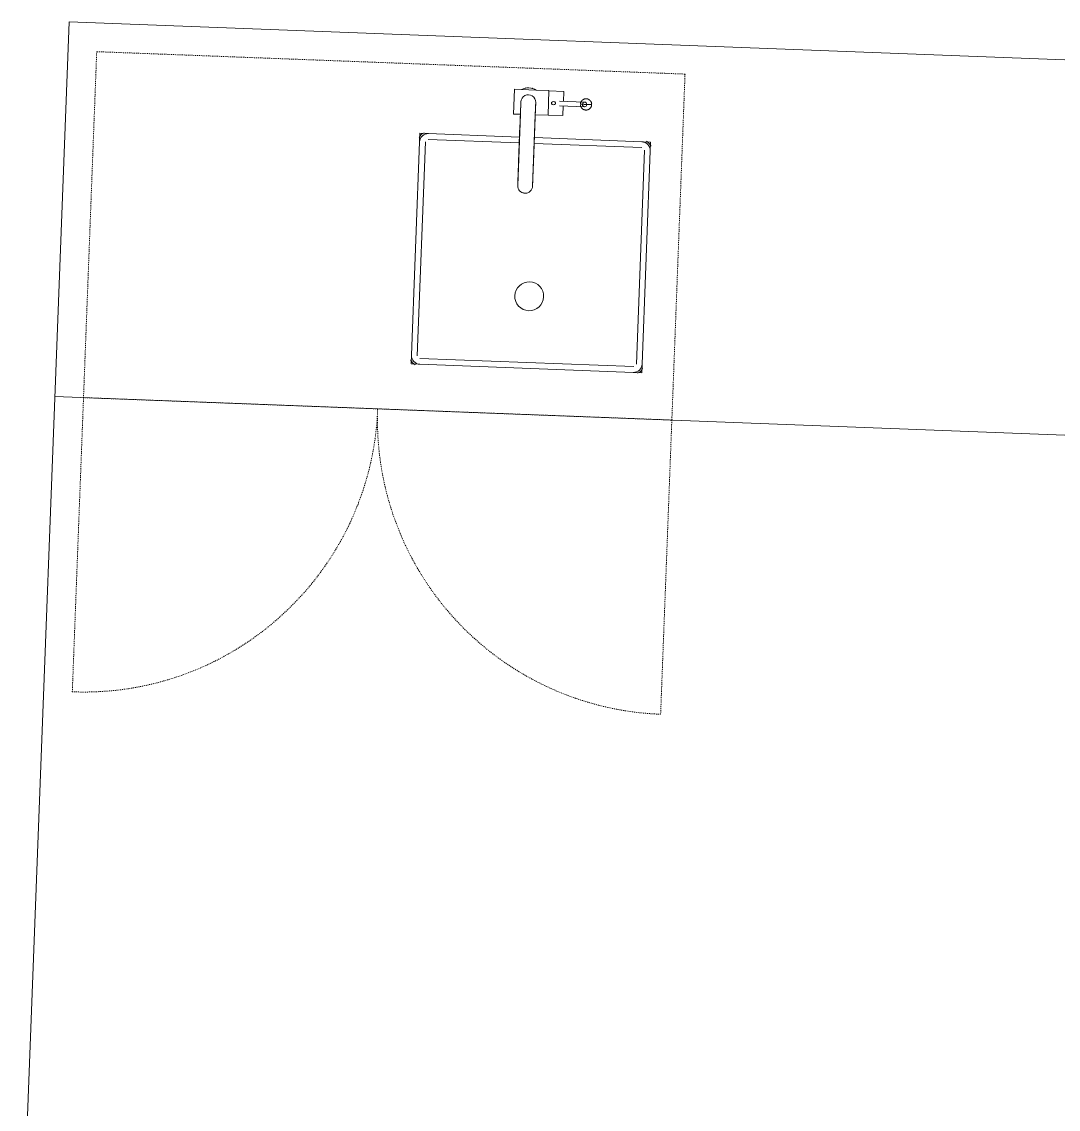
# Model space of a CAD drawing. Header units: millimetres. Extents: x 17567 to 83301, y -4294 to 56331.
# Drawn here: x 57990 to 59786, y 40435 to 42320 of the extents above; entities that cross this region are included whole.
import ezdxf

# ---------------------------------------------------------------- set-up
doc = ezdxf.new("R2010")
doc.units = ezdxf.units.MM
doc.header["$MEASUREMENT"] = 0
doc.linetypes.add('Hidden dense', pattern=[3.2, 1.6, -1.6])
for name, color, linetype, lineweight in [('P-SANR-FIXT', 6, 'Continuous', 13), ('Q-CASE', 33, 'Continuous', 13), ('Q-CASE-HDLN', 33, 'Hidden dense', 13)]:
    doc.layers.add(name, color=color, linetype=linetype, lineweight=lineweight)

# ---------------------------------------------------------------- blocks, each defined once
blk = doc.blocks.new('BVN_Joinery_Cafe_JO-N-01 _Opt 10_ - Type 1-10444974-GA PLAN - LEVEL 11')
at = {"layer": 'P-SANR-FIXT'}
for p, q in [((550.4, 3119.6), (550.4, 2748.5)), ((925.8, 3124.2), (554.7, 3124.2)), ((930.4, 2961.5), (930.4, 3119.8)), ((930.4, 2748.8), (930.4, 2935.7)), ((555, 2744.2), (926, 2744.2))]:
    blk.add_line(p, q, dxfattribs=at)
for centre, radius, start, end in [((555.4, 3119.2), 18, 115.6147, 154.3853), ((555.4, 3119.2), 15, 90, 180), ((555.4, 3119.2), 15, 90, 180), ((925.4, 3119.2), 15, 360, 90), ((925.4, 3119.2), 15, 0, 90), ((925.4, 3119.2), 18, 25.6147, 64.3853), ((665.4, 2934.2), 25, 360, 180), ((665.4, 2934.2), 25, 180, 360), ((555.4, 2749.2), 18, 205.6147, 244.3853), ((555.4, 2749.2), 15, 180, 270), ((555.4, 2749.2), 15, 180, 270), ((925.4, 2749.2), 15, 270, 360), ((925.4, 2749.2), 15, 270, 0), ((925.4, 2749.2), 18, 295.6147, 334.3853)]:
    blk.add_arc(centre, radius, start, end, dxfattribs=at)
at = {"layer": 'Q-CASE'}
for p, q in [((1110.4, 3749.3), (-1039.6, 3749.3)), ((460.4, 3749.3), (460.4, 279.3)), ((1110.4, 279.3), (1110.4, 3749.3)), ((540.4, 2734.2), (540.4, 3134.2)), ((540.4, 3134.2), (940.4, 3134.2)), ((940.4, 3134.2), (940.4, 2961.5)), ((940.4, 2935.7), (940.4, 2734.2)), ((940.4, 2734.2), (540.4, 2734.2))]:
    blk.add_line(p, q, dxfattribs=at)
blk = doc.blocks.new('JOI_ParentFamily_Instance - Underbench-9973212-GA PLAN - LEVEL 11')
at = {"layer": 'Q-CASE-HDLN'}
for p, q in [((-510.2, 285), (-510.2, 795.2)), ((510.2, 285), (510.2, 795.2)), ((510.2, 285), (-510.2, 285)), ((-510.2, 285), (-510.2, -315)), ((510.2, -315), (510.2, 285)), ((-510.2, -315), (510.2, -315))]:
    blk.add_line(p, q, dxfattribs=at)
for centre, start, end in [((-510.2, 285), 360, 90), ((510.2, 285), 90, 180)]:
    blk.add_arc(centre, 510.2, start, end, dxfattribs=at)
blk = doc.blocks.new('Tap_Lever_Mixer_Rogerseller_Tonic_Square_PLU - Type1-4400409-GA PLAN - LEVEL 11')
at = {"layer": 'P-SANR-FIXT'}
for p, q in [((-12.9, 21.4), (-25, 21.4)), ((-25, 21.4), (-25, -21.4)), ((-12.9, 21.4), (12.9, 21.4)), ((35, 21.4), (12.9, 21.4)), ((35, -21.4), (35, 21.4)), ((35, 21.4), (35, -21.4)), ((60.7, 21), (35, 21)), ((60.7, 21), (60.7, 3.8)), ((-12.9, -21.4), (-12.9, 0)), ((40.4, 1), (40.4, -1)), ((47.1, -1), (47.1, 1)), ((97.6, 4), (54, 4)), ((90.4, 0), (90.4, 0)), ((90.4, 0), (90.6, 0)), ((90.6, 0), (90.4, 0)), ((90.4, 0), (90.4, 0)), ((90.6, 0), (90.4, 0)), ((90.4, 0), (90.4, 0)), ((90.4, 0), (90.4, 0)), ((90.4, 0), (90.6, 0)), ((90.6, 0), (90.9, 0)), ((90.9, 0), (90.6, 0)), ((90.9, 0), (90.6, 0)), ((90.6, 0), (90.9, 0)), ((90.9, 0), (91.4, 0)), ((91.4, 0), (90.9, 0)), ((91.4, 0), (90.9, 0)), ((90.9, 0), (91.4, 0)), ((91.4, 0), (92, 0)), ((92, 0), (91.4, 0)), ((92, 0), (91.4, 0)), ((91.4, 0), (92, 0)), ((92, 0), (92.9, 0)), ((92.9, 0), (92, 0)), ((92.9, 0), (92, 0)), ((92, 0), (92.9, 0)), ((92.9, 0), (93.6, 0)), ((93.2, 0), (92.9, 0)), ((93.6, 0), (92.9, 0)), ((92.9, 0), (93.2, 0)), ((93.6, 0), (94.3, 0)), ((94.3, 0), (93.6, 0)), ((94.3, 0), (95.5, 0)), ((95.5, 0), (94.3, 0)), ((95.5, 0), (96.7, 0)), ((96.7, 0), (95.5, 0)), ((96.7, 0), (97.5, 0)), ((97.5, 0), (96.7, 0)), ((97.5, 0), (99.1, 0)), ((99.1, 0), (97.5, 0)), ((99.1, 0), (100.5, 0)), ((100.5, 0), (99.1, 0)), ((100.5, 0), (101.8, 0)), ((101.8, 0), (100.5, 0)), ((101.8, 0), (101.1, 0)), ((101.1, 0), (101.8, 0)), ((101.8, 0), (102.9, 0)), ((102.9, 0), (101.8, 0)), ((102.9, 0), (101.8, 0)), ((101.8, 0), (102.9, 0)), ((102.9, 0), (103.9, 0)), ((103.9, 0), (102.9, 0)), ((103.9, 0), (102.9, 0)), ((102.9, 0), (103.9, 0)), ((103.9, 0), (104.9, 0)), ((104.9, 0), (103.9, 0)), ((104.9, 0), (103.9, 0)), ((103.9, 0), (104.9, 0)), ((104.9, 0), (105.8, 0)), ((105.8, 0), (104.9, 0)), ((105.8, 0), (104.9, 0)), ((104.9, 0), (105.8, 0)), ((105.8, 0), (106.7, 0)), ((106.7, 0), (105.8, 0)), ((106.7, 0), (105.8, 0)), ((105.8, 0), (106.7, 0)), ((106.7, 0), (107.5, 0)), ((107.5, 0), (106.7, 0)), ((107.5, 0), (106.7, 0)), ((106.7, 0), (107.5, 0)), ((107.5, 0), (108.3, 0)), ((108.3, 0), (107.5, 0)), ((108.3, 0), (107.5, 0)), ((107.5, 0), (108.3, 0)), ((108.3, 0), (108.9, 0)), ((108.9, 0), (108.3, 0)), ((108.9, 0), (108.3, 0)), ((108.3, 0), (108.9, 0)), ((108.9, 0), (109.5, 0)), ((109.5, 0), (108.9, 0)), ((109.5, 0), (108.9, 0)), ((108.9, 0), (109.5, 0)), ((109.5, 0), (109.8, 0)), ((109.8, 0), (109.5, 0)), ((109.8, 0), (109.5, 0)), ((109.5, 0), (109.8, 0)), ((109.8, 0), (109.9, 0)), ((109.9, 0), (109.8, 0)), ((109.9, 0), (109.8, 0)), ((109.8, 0), (109.9, 0)), ((109.9, 0), (110, 0)), ((110, 0), (109.9, 0)), ((110, 0), (109.9, 0)), ((109.9, 0), (110, 0)), ((12.9, -21.4), (12.9, 0)), ((54, -4), (97.6, -4)), ((60.7, -3.8), (60.7, -21)), ((-25, -21.4), (-12.9, -21.4)), ((-12.9, -21.4), (-12.9, -144.9)), ((12.9, -144.9), (12.9, -21.4)), ((12.9, -21.4), (35, -21.4)), ((35, -21), (60.7, -21)), ((-12.9, -40.8), (-12.9, -104.1)), ((12.9, -104.1), (12.9, -40.8))]:
    blk.add_line(p, q, dxfattribs=at)
at = {"layer": 'P-SANR-FIXT', "flags": 128}
for points in [[(90.4, 0.9), (90.5, 1.2), (90.5, 1.6), (90.6, 2)], [(90.6, 2), (90.7, 2.3), (90.8, 2.7), (90.9, 3.1), (90.9, 3.2)], [(90.9, 3.2), (91, 3.5), (91.2, 3.9), (91.3, 4.3), (91.4, 4.3)], [(91.4, 4.3), (91.6, 4.7), (91.7, 5), (92, 5.3), (92, 5.4)], [(92, 5.4), (92.3, 5.8), (92.5, 6.1), (92.7, 6.4), (92.9, 6.6)], [(92.9, 6.6), (93.2, 6.9), (93.5, 7.1), (93.6, 7.3)], [(93.6, 7.3), (93.9, 7.5), (94.2, 7.8), (94.3, 7.8)], [(94.3, 7.8), (94.6, 8), (94.9, 8.3), (95.2, 8.5), (95.5, 8.6)], [(95.5, 8.6), (95.9, 8.8), (96.2, 9), (96.6, 9.1), (96.7, 9.2)], [(96.7, 9.2), (97.1, 9.3), (97.5, 9.4), (97.5, 9.4)], [(97.5, 9.4), (97.9, 9.5), (98.3, 9.6), (98.7, 9.7), (99, 9.7), (99.1, 9.7)], [(99.1, 9.7), (99.5, 9.8), (99.9, 9.8), (100.2, 9.8), (100.5, 9.8)], [(100.5, 9.8), (100.8, 9.8), (101.2, 9.8), (101.6, 9.7), (101.8, 9.7)], [(101.8, 9.7), (102.2, 9.6), (102.6, 9.5), (102.9, 9.4)], [(102.9, 9.4), (103.3, 9.3), (103.6, 9.2), (103.9, 9.1)], [(103.9, 9.1), (104.2, 8.9), (104.6, 8.8), (104.9, 8.6)], [(104.9, 8.6), (105.3, 8.4), (105.6, 8.2), (105.8, 8.1)], [(105.8, 8.1), (106.1, 7.8), (106.4, 7.6), (106.7, 7.3), (106.7, 7.3)], [(106.7, 7.3), (107, 7), (107.3, 6.7), (107.5, 6.5)], [(107.5, 6.5), (107.8, 6.2), (108, 5.9), (108.2, 5.6), (108.3, 5.5)], [(108.3, 5.5), (108.5, 5.2), (108.7, 4.9), (108.9, 4.6)], [(108.9, 4.6), (109, 4.2), (109.2, 3.9), (109.3, 3.5), (109.5, 3.1), (109.5, 3)], [(109.5, 3), (109.6, 2.7), (109.7, 2.3), (109.8, 2.1)], [(109.8, 2.1), (109.8, 1.7), (109.9, 1.3), (109.9, 1.1)], [(-12.9, 0), (-12.9, -0.1), (-12.9, -0.3), (-12.9, -0.5), (-12.9, -0.8), (-12.9, -1.2), (-12.9, -1.6), (-12.9, -2.1), (-12.9, -2.6), (-12.9, -3.2), (-12.9, -3.9), (-12.9, -4.6), (-12.9, -5.4), (-12.9, -6.2), (-12.9, -7.1), (-12.9, -8.1), (-12.9, -9.1), (-12.9, -10.1), (-12.9, -11.2), (-12.9, -12.4), (-12.9, -13.6), (-12.9, -14.8), (-12.9, -16.1), (-12.9, -17.4), (-12.9, -18.8), (-12.9, -20.1), (-12.9, -21.6), (-12.9, -23), (-12.9, -24.5), (-12.9, -26), (-12.9, -27.5), (-12.9, -29.1), (-12.9, -30.7), (-12.9, -32.3), (-12.9, -33.9), (-12.9, -35.5), (-12.9, -37.1), (-12.9, -38.7), (-12.9, -40.4), (-12.9, -40.8)], [(12.9, -40.8), (12.9, -39.2), (12.9, -37.5), (12.9, -35.9), (12.9, -34.3), (12.9, -32.7), (12.9, -31.1), (12.9, -29.5), (12.9, -28), (12.9, -26.4), (12.9, -24.9), (12.9, -23.4), (12.9, -22), (12.9, -20.5), (12.9, -19.1), (12.9, -17.8), (12.9, -16.4), (12.9, -15.1), (12.9, -13.9), (12.9, -12.7), (12.9, -11.5), (12.9, -10.4), (12.9, -9.4), (12.9, -8.3), (12.9, -7.4), (12.9, -6.5), (12.9, -5.6), (12.9, -4.8), (12.9, -4.1), (12.9, -3.4), (12.9, -2.8), (12.9, -2.2), (12.9, -1.7), (12.9, -1.3), (12.9, -0.9), (12.9, -0.6), (12.9, -0.3), (12.9, -0.2), (12.9, -0.1), (12.9, 0)], [(90.6, -2), (90.5, -1.6), (90.4, -1.2), (90.4, -0.9)], [(90.9, -3.2), (90.8, -2.8), (90.7, -2.4), (90.6, -2), (90.6, -2)], [(91.4, -4.3), (91.2, -4), (91.1, -3.6), (90.9, -3.2), (90.9, -3.2)], [(92, -5.4), (91.8, -5.1), (91.6, -4.8), (91.4, -4.4), (91.4, -4.3)], [(92.9, -6.6), (92.7, -6.3), (92.4, -6), (92.2, -5.7), (92, -5.4)], [(93.6, -7.3), (93.3, -7), (93, -6.7), (92.9, -6.6)], [(94.3, -7.8), (93.9, -7.6), (93.6, -7.3), (93.6, -7.3)], [(95.5, -8.6), (95.2, -8.4), (94.9, -8.2), (94.5, -8), (94.3, -7.8)], [(96.7, -9.2), (96.4, -9), (96, -8.9), (95.7, -8.7), (95.5, -8.6)], [(97.5, -9.4), (97.1, -9.3), (96.8, -9.2), (96.7, -9.2)], [(99.1, -9.7), (98.7, -9.7), (98.3, -9.6), (97.9, -9.5), (97.5, -9.4), (97.5, -9.4)], [(100.5, -9.8), (100.1, -9.8), (99.7, -9.8), (99.3, -9.8), (99.1, -9.7)], [(101.8, -9.7), (101.4, -9.7), (101, -9.8), (100.6, -9.8), (100.5, -9.8)], [(102.9, -9.4), (102.5, -9.5), (102.1, -9.6), (101.8, -9.7)], [(103.9, -9.1), (103.5, -9.2), (103.1, -9.4), (102.9, -9.4)], [(104.9, -8.6), (104.6, -8.8), (104.2, -8.9), (103.9, -9.1)], [(105.8, -8.1), (105.5, -8.3), (105.1, -8.5), (104.9, -8.6)], [(106.7, -7.3), (106.5, -7.5), (106.1, -7.8), (105.8, -8), (105.8, -8.1)], [(107.5, -6.5), (107.2, -6.8), (106.9, -7.1), (106.7, -7.3)], [(108.3, -5.5), (108.1, -5.8), (107.8, -6.2), (107.6, -6.5), (107.5, -6.5)], [(108.9, -4.6), (108.7, -4.9), (108.5, -5.3), (108.3, -5.5)], [(109.5, -3), (109.4, -3.4), (109.2, -3.8), (109.1, -4.1), (108.9, -4.5), (108.9, -4.6)], [(109.8, -2.1), (109.7, -2.5), (109.6, -2.9), (109.5, -3)], [(109.9, -1.1), (109.9, -1.5), (109.8, -1.9), (109.8, -2.1)], [(-12.9, -104.1), (-12.9, -105.8), (-12.9, -107.4), (-12.9, -109), (-12.9, -110.6), (-12.9, -112.2), (-12.9, -113.8), (-12.9, -115.4), (-12.9, -117), (-12.9, -118.5), (-12.9, -120), (-12.9, -121.5), (-12.9, -123), (-12.9, -124.4), (-12.9, -125.8), (-12.9, -127.2), (-12.9, -128.5), (-12.9, -129.8), (-12.9, -131), (-12.9, -132.2), (-12.9, -133.4), (-12.9, -134.5), (-12.9, -135.6), (-12.9, -136.6), (-12.9, -137.5), (-12.9, -138.5), (-12.9, -139.3), (-12.9, -140.1), (-12.9, -140.9), (-12.9, -141.5), (-12.9, -142.2), (-12.9, -142.7), (-12.9, -143.2), (-12.9, -143.6), (-12.9, -144), (-12.9, -144.3), (-12.9, -144.6), (-12.9, -144.8), (-12.9, -144.9), (-12.9, -144.9)], [(12.9, -144.9), (12.9, -144.8), (12.9, -144.6), (12.9, -144.4), (12.9, -144.1), (12.9, -143.8), (12.9, -143.3), (12.9, -142.9), (12.9, -142.3), (12.9, -141.7), (12.9, -141), (12.9, -140.3), (12.9, -139.5), (12.9, -138.7), (12.9, -137.8), (12.9, -136.9), (12.9, -135.9), (12.9, -134.8), (12.9, -133.7), (12.9, -132.6), (12.9, -131.4), (12.9, -130.1), (12.9, -128.8), (12.9, -127.5), (12.9, -126.2), (12.9, -124.8), (12.9, -123.4), (12.9, -121.9), (12.9, -120.4), (12.9, -118.9), (12.9, -117.4), (12.9, -115.8), (12.9, -114.3), (12.9, -112.7), (12.9, -111.1), (12.9, -109.4), (12.9, -107.8), (12.9, -106.2), (12.9, -104.6), (12.9, -104.1)]]:
    blk.add_lwpolyline(points, dxfattribs=at)
at = {"layer": 'P-SANR-FIXT'}
for centre, radius, start, end in [((0, 0), 25, 58.9266, 121.0734), ((0, 0), 25, 101.7431, 105), ((0, 0), 25, 75, 78.2569), ((0, 0), 12.9, 360, 180), ((43.7, -0.6), 3.68, 25.1376, 154.8624), ((43.7, 0.6), 3.68, 205.1376, 334.8624), ((0, -144.9), 12.9, 180, 360), ((0, -144.9), 12.9, 255, 285)]:
    blk.add_arc(centre, radius, start, end, dxfattribs=at)
for start_param, end_param in [(0, 3.141593), (3.141593, 6.283185)]:
    blk.add_ellipse((97.6, 0), major_axis=(0, 4), ratio=0.943652, start_param=start_param, end_param=end_param, dxfattribs=at)

msp = doc.modelspace()

# ---------------------------------------------------------------- block references
at = {"layer": 'P-SANR-FIXT', "rotation": 357.816525054261}
msp.add_blockref('Tap_Lever_Mixer_Rogerseller_Tonic_Square_PLU - Type1-4400409-GA PLAN - LEVEL 11', (58867.6, 42180.3), dxfattribs=at)
at = {"layer": 'Q-CASE'}
for name, p, rotation in [('BVN_Joinery_Cafe_JO-N-01 _Opt 10_ - Type 1-10444974-GA PLAN - LEVEL 11', (61775.9, 41067.3), 87.81652505426153), ('JOI_ParentFamily_Instance - Underbench-9973212-GA PLAN - LEVEL 11', (58617.4, 41933.7), 177.8165250542611)]:
    msp.add_blockref(name, p, dxfattribs=dict(at, rotation=rotation))

doc.saveas('drawing.dxf')
